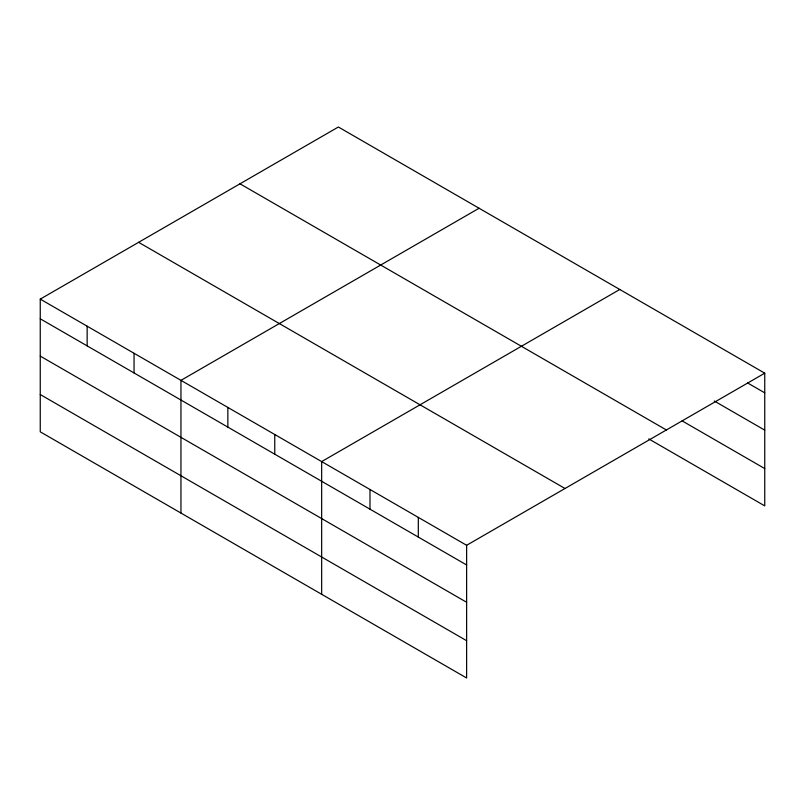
<?xml version="1.0" encoding="UTF-8"?>
<svg xmlns="http://www.w3.org/2000/svg" width="805" height="805" viewBox="0 0 805 805"><rect width="100%" height="100%" fill="white"/><g stroke="black" fill="none" stroke-linecap="round" stroke-linejoin="round"><path stroke-width="1.21" d="M40.25 299.118L466.628 545.287L466.628 677.991L40.25 431.822L40.25 299.118L338.372 127.009L764.75 373.178L764.75 505.882L648.77 438.916M479.076 208.243L180.954 380.352L180.954 513.067M619.78 289.478L321.658 461.597L321.658 594.301M466.628 545.287L764.75 373.178M747.573 382.939L764.75 392.85M714.277 401.011L764.75 430.152M682.066 420.844L764.75 468.58M239.991 183.802L666.369 429.971M138.631 242.325L565.009 488.494M40.25 318.8L466.628 564.969M40.25 356.102L466.628 602.271M40.25 394.531L466.628 640.7M418.308 517.394L418.308 537.076M369.988 489.49L369.988 509.173M274.757 434.519L274.757 454.191M227.855 407.441L227.855 427.113M134.053 353.274L134.053 372.957M87.151 326.196L87.151 345.878"/></g></svg>
